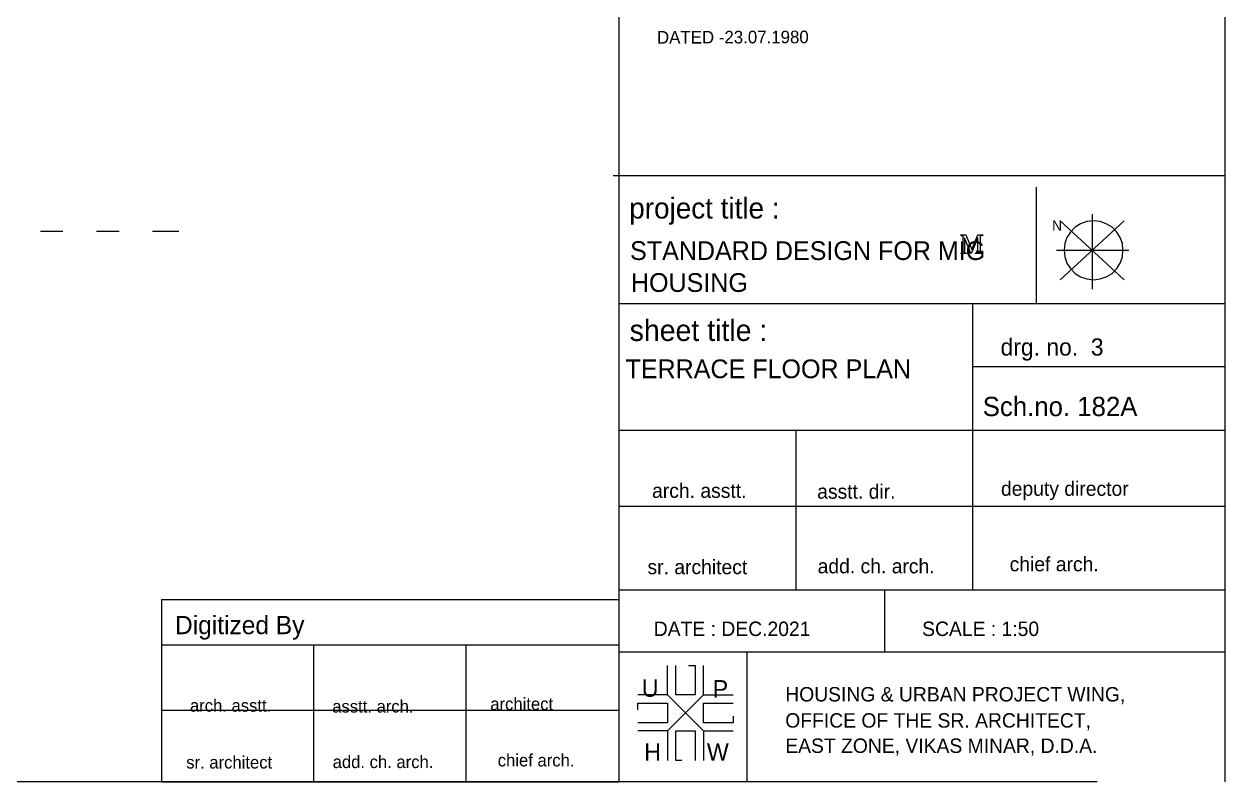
# Model space of a CAD drawing. Header units: millimetres. Extents: x 30 to 54214, y -4580 to 38782.
# Drawn here: x 37179 to 54214, y 2452 to 13206 of the extents above; entities that cross this region are included whole.
import ezdxf

# ---------------------------------------------------------------- set-up
doc = ezdxf.new("R2010")
doc.units = ezdxf.units.MM
doc.layers.add('A-ARCH-REF', color=8, linetype='CONTINUOUS')

msp = doc.modelspace()

# ---------------------------------------------------------------- linework, layer by layer
at = {"layer": 'A-ARCH-REF'}
for p, q in [((45617, 38782), (45617, 2452)), ((54214, 38782), (54214, 2452)), ((45535, 11055), (54214, 11055)), ((51537, 10890), (51537, 9242)), ((51878, 10413), (52784, 9578)), ((52784, 10413), (51878, 9578)), ((52255, 10402), (52167, 10372)), ((52349, 10413), (52255, 10402)), ((52331, 10507), (52331, 9442)), ((52443, 10402), (52349, 10413)), ((52531, 10372), (52443, 10402)), ((37415, 10266), (37732, 10266)), ((38209, 10266), (38527, 10266)), ((39003, 10266), (39374, 10266)), ((52025, 10254), (51972, 10178)), ((52090, 10325), (52025, 10254)), ((52167, 10372), (52090, 10325)), ((52614, 10325), (52531, 10372)), ((52679, 10254), (52614, 10325)), ((52726, 10178), (52679, 10254)), ((50466, 10207), (50466, 10213)), ((50466, 10213), (50537, 10213)), ((50472, 10207), (50466, 10207)), ((50478, 10201), (50472, 10207)), ((50484, 10201), (50478, 10201)), ((50490, 10201), (50484, 10201)), ((50495, 10196), (50490, 10201)), ((50501, 10190), (50495, 10196)), ((50501, 10184), (50501, 10190)), ((50501, 10178), (50501, 10184)), ((50501, 10172), (50501, 10178)), ((50501, 10166), (50501, 10172)), ((50501, 9996), (50501, 10166)), ((50607, 9948), (50519, 10172)), ((50519, 10172), (50519, 9996)), ((50537, 10213), (50625, 10007)), ((50707, 10172), (50613, 9948)), ((50625, 10007), (50707, 10213)), ((50707, 10213), (50778, 10213)), ((50707, 9996), (50707, 10172)), ((50748, 10196), (50743, 10196)), ((50743, 10196), (50743, 10190)), ((50743, 10190), (50743, 10184)), ((50743, 10184), (50743, 10178)), ((50743, 10178), (50743, 10172)), ((50743, 10172), (50743, 10166)), ((50743, 10166), (50743, 9996)), ((50754, 10201), (50748, 10201)), ((50748, 10201), (50748, 10196)), ((50760, 10201), (50754, 10201)), ((50766, 10207), (50760, 10207)), ((50760, 10207), (50760, 10201)), ((50778, 10207), (50766, 10207)), ((50778, 10213), (50778, 10207)), ((51943, 10090), (51931, 9996)), ((51972, 10178), (51943, 10090)), ((52761, 10090), (52726, 10178)), ((52767, 9996), (52761, 10090)), ((50466, 9948), (50466, 9954)), ((50466, 9954), (50478, 9954)), ((50548, 9948), (50466, 9948)), ((50478, 9954), (50484, 9954)), ((50484, 9954), (50490, 9954)), ((50490, 9954), (50490, 9960)), ((50490, 9960), (50495, 9960)), ((50495, 9960), (50495, 9966)), ((50495, 9966), (50501, 9966)), ((50501, 9990), (50501, 9996)), ((50501, 9984), (50501, 9990)), ((50501, 9978), (50501, 9984)), ((50501, 9972), (50501, 9978)), ((50501, 9966), (50501, 9972)), ((50519, 9996), (50519, 9990)), ((50519, 9990), (50519, 9984)), ((50519, 9984), (50519, 9978)), ((50519, 9978), (50519, 9972)), ((50519, 9972), (50519, 9966)), ((50519, 9966), (50525, 9960)), ((50525, 9960), (50531, 9954)), ((50531, 9954), (50537, 9954)), ((50537, 9954), (50543, 9954)), ((50543, 9954), (50548, 9954)), ((50548, 9954), (50548, 9948)), ((50613, 9948), (50607, 9948)), ((50672, 9948), (50672, 9954)), ((50672, 9954), (50684, 9954)), ((50778, 9948), (50672, 9948)), ((50684, 9954), (50690, 9954)), ((50690, 9954), (50695, 9954)), ((50695, 9954), (50695, 9960)), ((50695, 9960), (50701, 9960)), ((50701, 9960), (50701, 9966)), ((50701, 9966), (50707, 9966)), ((50707, 9990), (50707, 9996)), ((50707, 9984), (50707, 9990)), ((50707, 9978), (50707, 9984)), ((50707, 9972), (50707, 9978)), ((50707, 9966), (50707, 9972)), ((50743, 9996), (50743, 9990)), ((50743, 9990), (50743, 9984)), ((50743, 9984), (50743, 9978)), ((50743, 9978), (50743, 9972)), ((50743, 9972), (50743, 9966)), ((50743, 9966), (50748, 9960)), ((50748, 9960), (50754, 9954)), ((50754, 9954), (50760, 9954)), ((50760, 9954), (50766, 9954)), ((50766, 9954), (50778, 9954)), ((50778, 9954), (50778, 9948)), ((51825, 9996), (52849, 9996)), ((51931, 9996), (51943, 9901)), ((51943, 9901), (51972, 9813)), ((52726, 9813), (52761, 9901)), ((52761, 9901), (52767, 9996)), ((51972, 9813), (52025, 9737)), ((52025, 9737), (52090, 9666)), ((52614, 9666), (52679, 9737)), ((52679, 9737), (52726, 9813)), ((52090, 9666), (52167, 9619)), ((52167, 9619), (52255, 9590)), ((52255, 9590), (52349, 9578)), ((52349, 9578), (52443, 9590)), ((52443, 9590), (52531, 9619)), ((52531, 9619), (52614, 9666)), ((45617, 9242), (54214, 9242)), ((50637, 7442), (50637, 9242)), ((54214, 8342), (50637, 8342)), ((45617, 7442), (54214, 7442)), ((48130, 5176), (48130, 7442)), ((50637, 5176), (50637, 7442)), ((45617, 6365), (54214, 6365)), ((45617, 5176), (54214, 5176)), ((49383, 5176), (49383, 4299)), ((39127, 5041), (39127, 2452)), ((39127, 5041), (45617, 5041)), ((45617, 5041), (45617, 2452)), ((39127, 4400), (45617, 4400)), ((41292, 2452), (41292, 4400)), ((43452, 2452), (43452, 4400)), ((45617, 4299), (54214, 4299)), ((47430, 4299), (47430, 2452)), ((46306, 3688), (46306, 4105)), ((46423, 3688), (46423, 4105)), ((46606, 4105), (46700, 4105)), ((46700, 4105), (46700, 3688)), ((46818, 3688), (46818, 4105)), ((46306, 3688), (45888, 3688)), ((46818, 3688), (46306, 3176)), ((46306, 3688), (46818, 3176)), ((46700, 3688), (46423, 3688)), ((46818, 3688), (47236, 3688)), ((39127, 3470), (45617, 3470)), ((45888, 3476), (45888, 3570)), ((45888, 3570), (46306, 3570)), ((46306, 3570), (46306, 3293)), ((46818, 3293), (46818, 3570)), ((46818, 3570), (47236, 3570)), ((46306, 3293), (45888, 3293)), ((47236, 3293), (46818, 3293)), ((47236, 3387), (47236, 3293)), ((46306, 3176), (45888, 3176)), ((46306, 3176), (46306, 2758)), ((46423, 2758), (46423, 3176)), ((46423, 3176), (46700, 3176)), ((46700, 3176), (46700, 2758)), ((46818, 3176), (47236, 3176)), ((46818, 3176), (46818, 2758)), ((46512, 2758), (46423, 2758)), ((52402, 2452), (4121, 2452)), ((39127, 2452), (45617, 2452))]:
    msp.add_line(p, q, dxfattribs=at)

# ---------------------------------------------------------------- texts
msp.add_text('DATED -23.07.1980', height=178.74, rotation=0.1375, dxfattribs=at).set_placement((46158, 12928))
for s, height, p in [('project title :', 295.81, (45764, 10446)), ('N', 148, (51761, 10272)), ('STANDARD DESIGN FOR MIG', 265.88, (45776, 9858)), ('HOUSING', 265.9, (45788, 9405)), ('sheet title :', 301.9, (45770, 8709)), ('drg. no.  3', 242.68, (51031, 8502)), ('TERRACE FLOOR PLAN', 265.88, (45711, 8181)), ('Sch.no. 182A', 273.35, (50778, 7643)), ('arch. asstt.', 204.79, (46088, 6483)), ('asstt. dir.', 204.79, (48430, 6471)), ('deputy director', 204.79, (51037, 6512)), ('add. ch. arch.', 204.79, (48436, 5412)), ('chief arch.', 204.79, (51160, 5441)), ('sr. architect', 204.79, (46023, 5400)), ('Digitized By', 259.98, (39321, 4549)), ('DATE : DEC.2021', 204.79, (46112, 4523)), ('SCALE : 1:50', 204.79, (49919, 4523)), ('U', 247, (45941, 3661)), ('P', 247, (46947, 3650)), ('HOUSING & URBAN PROJECT WING,', 204.79, (47977, 3594)), ('arch. asstt.', 176.35, (39533, 3449)), ('asstt. arch.', 176.35, (41551, 3437)), ('architect', 176.4, (43793, 3472)), ('OFFICE OF THE SR. ARCHITECT,', 204.79, (47977, 3223)), ('EAST ZONE, VIKAS MINAR, D.D.A.', 204.79, (47977, 2864)), ('H', 247, (45976, 2755)), ('W', 247, (46865, 2755)), ('sr. architect', 176.35, (39480, 2643)), ('add. ch. arch.', 176.35, (41557, 2649)), ('chief arch.', 176.35, (43899, 2672))]:
    msp.add_text(s, height=height, dxfattribs=at).set_placement(p)

doc.saveas('drawing.dxf')
